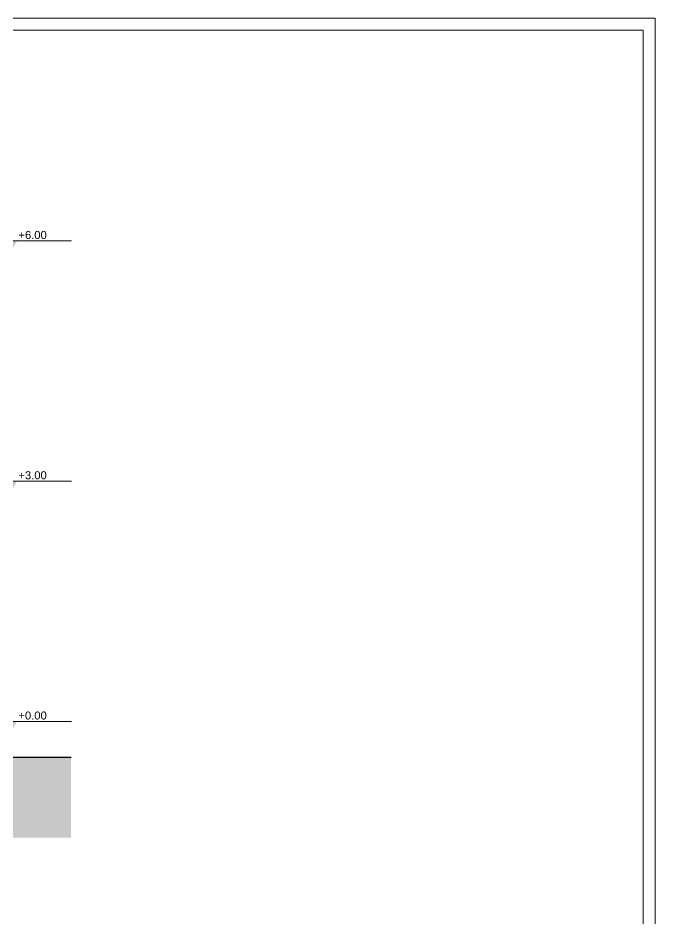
# Model space of a CAD drawing. Header units: centimetres. Extents: x 0 to 25250, y 0 to 2250.
# Drawn here: x 24454 to 25250, y 1125 to 2250 of the extents above; entities that cross this region are included whole.
import ezdxf

# ---------------------------------------------------------------- set-up
doc = ezdxf.new("R2010")
doc.units = ezdxf.units.CM
for name, color, linetype, lineweight in [('A-DETL', 7, 'Continuous', 9), ('A-DETL-GENF', 7, 'Continuous', 9), ('A-FLOR-LEVL', 7, 'Continuous', 9), ('G-ANNO-TTLB', 7, 'Continuous', 9)]:
    doc.layers.add(name, color=color, linetype=linetype, lineweight=lineweight)
doc.styles.add('24-View-2$0$Arial', font='arial.ttf', dxfattribs={"height": 10})

# ---------------------------------------------------------------- blocks, each defined once
blk = doc.blocks.new('TEC_ОФИЦИАЛНА РАМКА - TEC_ОФИЦИАЛНА РАМКА-2548457-СГРАДА ТИП III - ФАСАДИ')
at = {"layer": 'G-ANNO-TTLB'}
for p, q in [((41.621, 40.554), (-48.379, 40.554)), ((41.621, -4.446), (41.621, 40.554)), ((-46.129, 40.254), (41.321, 40.254)), ((41.321, 40.254), (41.321, -4.146))]:
    blk.add_line(p, q, dxfattribs=at)
blk = doc.blocks.new('Level - w_ name-271244-ИЗТОК')
at = {"layer": 'A-FLOR-LEVL'}
blk.add_hatch(color=256, dxfattribs=at).paths.add_polyline_path([(143.5, 15), (160.8, 15), (152.1, 0)])
blk.add_line((143.5, 15), (229, 15), dxfattribs=at)

msp = doc.modelspace()

# ---------------------------------------------------------------- block references
at = {"layer": 'G-ANNO-TTLB', "xscale": 50, "yscale": 50, "zscale": 50}
msp.add_blockref('TEC_ОФИЦИАЛНА РАМКА - TEC_ОФИЦИАЛНА РАМКА-2548457-СГРАДА ТИП III - ФАСАДИ', (23169, 222.3), dxfattribs=at)

# ---------------------------------------------------------------- next in the draw order: hatches: boundary and pattern name
at = {"layer": 'A-DETL-GENF'}
h = msp.add_hatch(dxfattribs=at)
h.set_pattern_fill('FP2_30', color=256, style=0, pattern_type=2)
h.set_pattern_definition([(0, (24145.66, 1356.557), (19.05, 19.05), [19.05, -19.05]), (0, (24145.66, 1363.701), (19.05, 19.05), [19.05, -19.05]), (0, (24145.66, 1370.844), (19.05, 19.05), [19.05, -19.05]), (90, (24148.04, 1373.226), (-19.05, 19.05), [19.05, -19.05]), (90, (24155.184, 1373.226), (-19.05, 19.05), [19.05, -19.05]), (90, (24162.327, 1373.226), (-19.05, 19.05), [19.05, -19.05])])
h.paths.add_polyline_path([(24121.3, 1226.4), (24520.6, 1226.4), (24520.6, 1326.6), (24090.6, 1326.6), (23525.6, 1356.6), (22923.5, 1356.6), (22923.5, 1226.4), (23921.7, 1226.4)])

# ---------------------------------------------------------------- next in the draw order: linework, layer by layer
at = {"layer": 'A-DETL', "color": 7, "lineweight": 30}
msp.add_line((24520.6, 1326.6), (24090.6, 1326.6), dxfattribs=at)

# ---------------------------------------------------------------- next in the draw order: block references
at = {"layer": 'A-FLOR-LEVL'}
for p in [(24292.2, 1956.6), (24292.2, 1656.6), (24292.2, 1356.6)]:
    msp.add_blockref('Level - w_ name-271244-ИЗТОК', p, dxfattribs=at)

# ---------------------------------------------------------------- next in the draw order: texts
at = {"layer": 'A-FLOR-LEVL', "char_height": 10, "width": 36.4, "attachment_point": 4, "line_spacing_factor": 0.936439, "style": '24-View-2$0$Arial'}
for s, insert in [('\\pt5,10,15,20,25,30,35,40,45,50,55,60,65,70,75,80,85,90,95,100,105,110,115,120,125,130,135,140,145,150,155,160;+6.00', (24454.8, 1979)), ('\\pt5,10,15,20,25,30,35,40,45,50,55,60,65,70,75,80,85,90,95,100,105,110,115,120,125,130,135,140,145,150,155,160;+3.00', (24454.8, 1679)), ('\\pt5,10,15,20,25,30,35,40,45,50,55,60,65,70,75,80,85,90,95,100,105,110,115,120,125,130,135,140,145,150,155,160;+0.00', (24454.8, 1379))]:
    msp.add_mtext(s, dxfattribs=dict(at, insert=insert))

doc.saveas('drawing.dxf')
